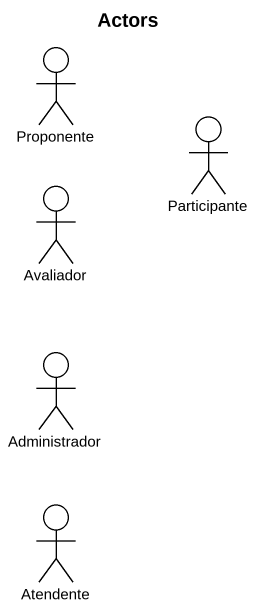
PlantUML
@startuml
title Actors
actor Proponente
actor Participante
actor Avaliador
actor Administrador
actor Atendente
@enduml
